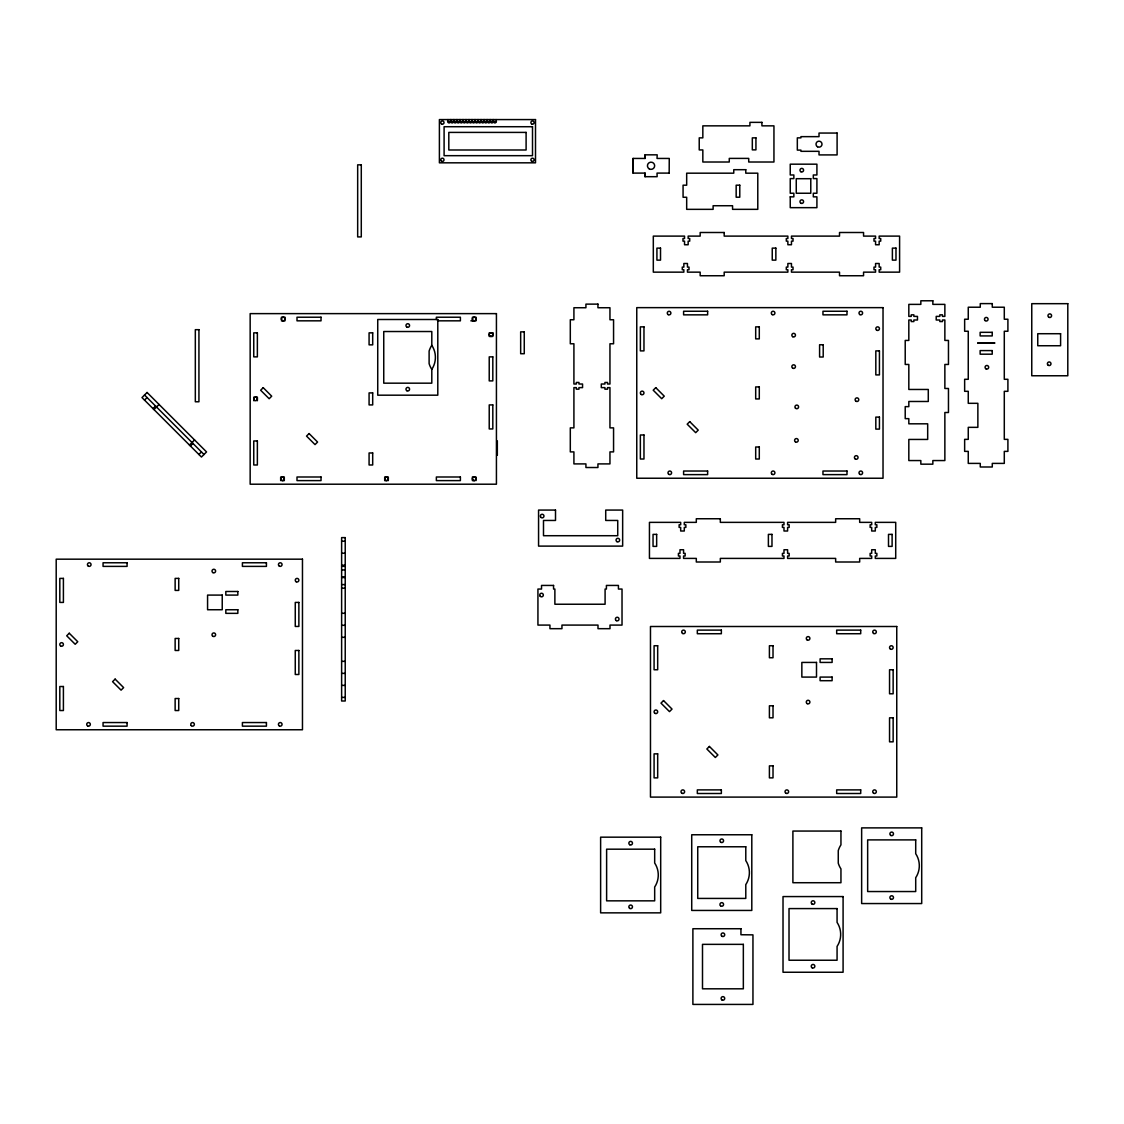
<?xml version="1.0" encoding="UTF-8"?>
<svg xmlns="http://www.w3.org/2000/svg" width="1124" height="1124" viewBox="0 0 1124 1124"><rect width="100%" height="100%" fill="white"/><g stroke="black" fill="none" stroke-linecap="round" stroke-linejoin="round"><path stroke-width="1.5" d="M144.532 400.116L147.075 397.573M153.033 408.616L155.576 406.059M153.96 409.543L159.06 404.457M189.464 445.062L194.564 439.962M190.406 445.989L192.949 443.446M198.906 454.489L201.449 451.932M669.258 173.096L657.034 173.096L657.133 176.693L645.036 176.693L645.12 173.096L633.023 173.096L633.023 158.442L645.12 158.442L645.036 154.831L657.189 154.831L657.034 158.442L669.258 158.442L669.173 173.096M281.393 320.832L284.99 320.832M438.079 320.832L460.39 320.832L460.39 317.221L436.365 317.221L436.365 319.623M470.844 320.832L476 320.832L476 317.221L472.403 317.221L472.403 320.832M254.965 397.109L257.368 397.109L257.368 400.72M281.885 476.998L284.288 476.998L284.288 480.608L281.885 480.608M387.106 476.998L384.703 476.998L384.703 480.608L387.106 480.608M474.806 476.998L472.403 476.998L472.403 480.608L474.806 480.608M341.626 541.22L345.223 541.22M341.626 553.233L345.223 553.233M341.626 565.246L345.223 565.246M341.626 566.327L345.223 566.327M341.626 569.938L345.223 569.938M341.626 577.019L345.223 577.019M341.626 577.525L345.223 577.525M341.626 584.592L345.223 584.592M341.626 588.189L345.223 588.189M341.626 613.297L345.223 613.297M341.626 625.309L345.223 625.309M341.626 637.322L345.223 637.322M341.626 661.348L345.223 661.348M341.626 673.374L345.223 673.374M341.626 685.387L345.223 685.387M341.626 697.4L345.223 697.4M144.532 395.016L203.992 454.489M645.12 154.831L645.12 158.442M645.036 173.096L645.036 176.693M633.121 158.442L633.121 173.096M497.328 440.861L497.328 455.276M495.979 119.58C498.072 124.061 491.722 124.061 493.815 119.58M492.93 119.58C495.024 124.061 488.673 124.061 490.767 119.58M489.881 119.58C491.975 124.061 485.624 124.061 487.718 119.58M486.832 119.58C488.926 124.061 482.575 124.061 484.669 119.58M483.784 119.58C485.877 124.061 479.526 124.061 481.62 119.58M480.721 119.58C482.814 124.061 476.464 124.061 478.571 119.58M477.672 119.58C479.765 124.061 473.415 124.061 475.508 119.58M476 476.998L476 480.608M474.623 119.58C476.717 124.061 470.366 124.061 472.459 119.58M471.574 119.58C473.668 124.061 467.317 124.061 469.411 119.58M468.525 119.58C470.619 124.061 464.268 124.061 466.362 119.58M465.477 119.58C467.57 124.061 461.219 124.061 463.313 119.58M462.414 119.58C464.507 124.061 458.156 124.061 460.25 119.58M459.365 119.58C461.458 124.061 455.108 124.061 457.201 119.58M456.316 119.58C458.409 124.061 452.059 124.061 454.152 119.58M453.267 119.58C455.361 124.061 449.01 124.061 451.103 119.58M450.218 119.58C452.312 124.061 445.961 124.061 448.054 119.58M431.799 345.335L431.799 331.524L383.748 331.524L383.748 383.172L431.799 383.172L431.799 369.36A21.82 21.82 0 0 0 431.799 345.335A21.82 21.82 0 0 0 429.115 351.081L429.115 363.614A21.82 21.82 0 0 0 431.799 369.36M388.314 476.998L388.314 480.608M284.99 319.623L284.99 317.221L281.393 317.221L281.393 319.623M280.677 476.998L280.677 480.608M253.757 397.109L253.757 400.72M790.242 196.84L790.242 207.659L816.909 207.659L816.909 196.84L813.312 196.84L813.312 193.244L816.909 193.244L816.909 178.59L813.312 178.59L813.312 174.979L816.909 174.979L816.909 164.174L790.242 164.174L790.242 174.979L793.853 174.979L793.853 178.59L790.242 178.59L790.242 193.244L793.853 193.244L793.853 196.84L790.242 196.84M448.546 121.94L449.712 122.249L448.617 121.799M451.609 121.94L452.761 122.249L451.609 121.94M454.658 121.94L455.81 122.249L454.714 121.799M457.707 121.94L458.859 122.249L457.763 121.799M460.756 121.94L461.922 122.249L460.812 121.799M463.805 121.94L464.971 122.249L463.875 121.799M466.853 121.94L468.02 122.249L466.853 121.94M469.916 121.94L471.068 122.249L469.973 121.799M472.965 121.94L474.117 122.249L473.021 121.799M476.014 121.94L477.18 122.249L476.014 121.94M479.063 121.94L480.229 122.249L479.119 121.799M482.112 121.94L483.278 122.249L482.182 121.799M485.175 121.94L486.327 122.249L485.231 121.799M488.223 121.94L489.376 122.249L488.28 121.799M491.272 121.94L492.424 122.249L491.272 121.94M494.321 121.94L495.487 122.249L494.377 121.799M147.075 392.473L141.989 397.573L201.449 457.032L206.549 451.932L147.075 392.473M263.213 387.682L260.656 390.239L269.156 398.725L271.699 396.182L263.213 387.682M69.252 633.234L66.709 635.791L75.196 644.277L77.753 641.734L69.252 633.234M309.086 433.555L306.529 436.098L315.029 444.598L317.572 442.055L309.086 433.555M115.126 679.107L112.583 681.664L121.069 690.15L123.626 687.607L115.126 679.107M655.756 387.654L653.213 390.197L661.699 398.697L664.256 396.154L655.756 387.654M689.729 421.626L687.186 424.184L695.686 432.67L698.229 430.127L689.729 421.626M663.525 700.575L660.982 703.118L669.482 711.618L672.026 709.075L663.525 700.575M709.399 746.448L706.856 748.991L715.342 757.492L717.899 754.949L709.399 746.448M535.502 119.58L439.4 119.58L439.4 162.825L535.502 162.825L535.502 119.58M761.931 122.361L749.919 122.361L749.919 125.846L702.837 125.846L702.837 137.859L699.226 137.859L699.226 149.928L702.837 149.928L702.837 162.011L729.265 162.011L729.265 158.4L748.725 158.4L748.725 162.011L773.944 162.011L773.944 125.846L761.931 125.846L761.931 122.361M532.509 126.717L444.092 126.717L444.092 155.674L532.509 155.674L532.509 126.717M526.102 132.407L448.813 132.407L448.813 149.998L526.102 149.998L526.102 132.407M837.099 133.054L819.017 133.054L819.017 136.65L800.934 136.65L800.934 137.859L797.323 137.859L797.323 150.11L800.934 150.11L800.934 151.319L819.017 151.319L819.017 154.915L837.099 154.915L837.099 133.054M755.932 137.859L752.321 137.859L752.321 149.871L755.932 149.871L755.932 137.859M361.282 164.835L357.671 164.835L357.671 236.911L361.282 236.911L361.282 164.835M745.774 169.696L733.761 169.696L733.761 173.18L686.68 173.18L686.68 185.193L683.069 185.193L683.069 197.262L686.68 197.262L686.68 209.345L713.108 209.345L713.108 205.734L732.567 205.734L732.567 209.345L757.787 209.345L757.787 173.18L745.774 173.18L745.774 169.696M810.783 178.702L796.256 178.702L796.256 193.244L810.783 193.244L810.783 178.702M739.775 185.193L736.164 185.193L736.164 197.206L739.775 197.206L739.775 185.193M724.193 232.499L700.168 232.499L700.168 236.11L688.155 236.11L688.155 238.513L689.714 238.513L689.714 241.154L688.155 241.154L688.155 244.751L684.544 244.751L684.544 241.154L682.985 241.154L682.985 238.513L684.544 238.513L684.544 236.11L653.311 236.11L653.311 272.149L683.842 272.149L683.842 269.746L682.282 269.746L682.282 267.105L683.842 267.105L683.842 263.494L687.452 263.494L687.452 267.105L689.012 267.105L689.012 269.746L687.452 269.746L687.452 272.149L700.168 272.149L700.168 275.745L724.193 275.745L724.193 272.149L787.868 272.149L787.868 269.746L786.308 269.746L786.308 267.105L787.868 267.105L787.868 263.494L791.465 263.494L791.465 267.105L793.024 267.105L793.024 269.746L791.465 269.746L791.465 272.149L839.516 272.149L839.516 275.745L863.555 275.745L863.555 272.149L875.568 272.149L875.568 269.746L873.994 269.746L873.994 267.105L875.568 267.105L875.568 263.494L879.165 263.494L879.165 267.105L880.724 267.105L880.724 269.746L879.165 269.746L879.165 272.149L899.593 272.149L899.593 236.11L879.165 236.11L879.165 238.513L880.724 238.513L880.724 241.154L879.165 241.154L879.165 244.751L875.568 244.751L875.568 241.154L873.994 241.154L873.994 238.513L875.568 238.513L875.568 236.11L863.555 236.11L863.555 232.499L839.516 232.499L839.516 236.11L791.465 236.11L791.465 238.513L793.024 238.513L793.024 241.154L791.465 241.154L791.465 244.751L787.868 244.751L787.868 241.154L786.308 241.154L786.308 238.513L787.868 238.513L787.868 236.11L724.193 236.11L724.193 232.499M660.519 248.123L656.922 248.123L656.922 260.136L660.519 260.136L660.519 248.123M775.855 248.123L772.244 248.123L772.244 260.136L775.855 260.136L775.855 248.123M895.983 248.123L892.386 248.123L892.386 260.136L895.983 260.136L895.983 248.123M932.85 300.782L920.837 300.782L920.837 304.379L908.824 304.379L908.824 316.392L911.227 316.392L911.227 314.832L913.868 314.832L913.868 316.392L917.465 316.392L917.465 320.003L913.868 320.003L913.868 321.562L911.227 321.562L911.227 320.003L908.824 320.003L908.824 340.432L905.213 340.432L905.213 364.457L908.824 364.457L908.824 389.466L928.284 389.466L928.284 401.479L908.824 401.479L908.824 406.635L905.213 406.635L905.213 418.648L908.824 418.648L908.824 423.818L927.679 423.818L927.679 439.442L908.824 439.442L908.824 460.559L920.837 460.559L920.837 464.17L932.85 464.17L932.85 460.559L944.863 460.559L944.863 412.508L948.459 412.508L948.459 388.483L944.863 388.483L944.863 364.457L948.459 364.457L948.459 340.432L944.863 340.432L944.863 320.003L942.46 320.003L942.46 321.562L939.819 321.562L939.819 320.003L936.208 320.003L936.208 316.392L939.819 316.392L939.819 314.832L942.46 314.832L942.46 316.392L944.863 316.392L944.863 304.379L932.85 304.379L932.85 300.782M992.281 303.606L980.269 303.606L980.269 307.217L968.256 307.217L968.256 319.23L964.645 319.23L964.645 331.243L968.256 331.243L968.256 379.294L964.645 379.294L964.645 391.307L968.256 391.307L968.256 403.319L977.866 403.319L977.866 427.345L968.256 427.345L968.256 439.358L964.645 439.358L964.645 451.37L968.256 451.37L968.256 463.397L980.269 463.397L980.269 466.994L992.281 466.994L992.281 463.397L1004.294 463.397L1004.294 451.37L1007.905 451.37L1007.905 439.358L1004.294 439.358L1004.294 391.307L1007.905 391.307L1007.905 379.294L1004.294 379.294L1004.294 331.243L1007.905 331.243L1007.905 319.23L1004.294 319.23L1004.294 307.217L992.281 307.217L992.281 303.606M1067.8 303.677L1031.762 303.677L1031.762 375.767L1067.8 375.767L1067.8 303.677M597.94 304.126L585.927 304.126L585.927 307.737L573.914 307.737L573.914 319.75L570.304 319.75L570.304 343.775L573.914 343.775L573.914 384.015L576.317 384.015L576.317 382.455L578.958 382.455L578.958 384.015L582.555 384.015L582.555 387.625L578.958 387.625L578.958 389.185L576.317 389.185L576.317 387.625L573.914 387.625L573.914 427.865L570.304 427.865L570.304 451.89L573.914 451.89L573.914 463.903L585.927 463.903L585.927 467.514L597.94 467.514L597.94 463.903L609.953 463.903L609.953 451.89L613.563 451.89L613.563 427.865L609.953 427.865L609.953 387.625L607.55 387.625L607.55 389.185L604.909 389.185L604.909 387.625L601.298 387.625L601.298 384.015L604.909 384.015L604.909 382.455L607.55 382.455L607.55 384.015L609.953 384.015L609.953 343.775L613.563 343.775L613.563 319.75L609.953 319.75L609.953 307.737L597.94 307.737L597.94 304.126M883.028 307.639L636.76 307.639L636.76 478.234L883.028 478.234L883.028 307.639M707.628 311.25L683.603 311.25L683.603 314.846L707.628 314.846L707.628 311.25M846.99 311.25L822.965 311.25L822.965 314.846L846.99 314.846L846.99 311.25M496.429 313.624L250.16 313.624L250.16 484.205L496.429 484.205L496.429 313.624M321.028 317.221L297.003 317.221L297.003 320.832L321.028 320.832L321.028 317.221M437.798 319.497L377.734 319.497L377.734 395.184L437.798 395.184L437.798 319.497M643.968 326.859L640.357 326.859L640.357 350.885L643.968 350.885L643.968 326.859M759.29 326.859L755.693 326.859L755.693 338.872L759.29 338.872L759.29 326.859M198.934 329.683L195.323 329.683L195.323 401.774L198.934 401.774L198.934 329.683M524.262 331.861L520.665 331.861L520.665 353.723L524.262 353.723L524.262 331.861M992.225 332.325L980.142 332.325L980.142 335.921L992.225 335.921L992.225 332.325M257.368 332.845L253.757 332.845L253.757 356.87L257.368 356.87L257.368 332.845M372.69 332.845L369.079 332.845L369.079 344.857L372.69 344.857L372.69 332.845M492.818 332.845L489.221 332.845L489.221 336.441L492.818 336.441L492.818 332.845M1060.592 333.716L1037.761 333.716L1037.761 345.742L1060.592 345.742L1060.592 333.716M994.684 343.017L977.866 343.017L994.684 343.017M823.204 344.759L819.593 344.759L819.593 357.01L823.204 357.01L823.204 344.759M992.225 350.59L980.142 350.59L980.142 354.186L992.225 354.186L992.225 350.59M879.432 350.885L875.821 350.885L875.821 374.91L879.432 374.91L879.432 350.885M492.818 356.87L489.221 356.87L489.221 380.896L492.818 380.896L492.818 356.87M759.29 386.923L755.693 386.923L755.693 398.936L759.29 398.936L759.29 386.923M372.69 392.908L369.079 392.908L369.079 404.921L372.69 404.921L372.69 392.908M492.818 404.921L489.221 404.921L489.221 428.947L492.818 428.947L492.818 404.921M879.432 417.102L875.821 417.102L875.821 429.115L879.432 429.115L879.432 417.102M643.968 434.988L640.357 434.988L640.357 459.013L643.968 459.013L643.968 434.988M257.368 440.959L253.757 440.959L253.757 464.985L257.368 464.985L257.368 440.959M759.29 447.001L755.693 447.001L755.693 459.013L759.29 459.013L759.29 447.001M372.69 452.972L369.079 452.972L369.079 464.985L372.69 464.985L372.69 452.972M707.628 471.026L683.603 471.026L683.603 474.623L707.628 474.623L707.628 471.026M846.99 471.026L822.965 471.026L822.965 474.623L846.99 474.623L846.99 471.026M321.028 476.998L297.003 476.998L297.003 480.608L321.028 480.608L321.028 476.998M460.39 476.998L436.365 476.998L436.365 480.608L460.39 480.608L460.39 476.998M555.509 510.071L538.565 510.071L538.565 546.109L622.654 546.109L622.654 510.071L605.724 510.071L605.724 520.454L617.736 520.454L617.736 535.712L543.496 535.712L543.496 520.454L555.509 520.454L555.509 510.071M720.329 518.754L696.304 518.754L696.304 522.365L684.291 522.365L684.291 524.768L685.851 524.768L685.851 527.409L684.291 527.409L684.291 531.006L680.68 531.006L680.68 527.409L679.121 527.409L679.121 524.768L680.68 524.768L680.68 522.365L649.447 522.365L649.447 558.403L679.978 558.403L679.978 556.001L678.418 556.001L678.418 553.359L679.978 553.359L679.978 549.748L683.575 549.748L683.575 553.359L685.148 553.359L685.148 556.001L683.575 556.001L683.575 558.403L696.304 558.403L696.304 562L720.329 562L720.329 558.403L783.99 558.403L783.99 556.001L782.43 556.001L782.43 553.359L783.99 553.359L783.99 549.748L787.601 549.748L787.601 553.359L789.16 553.359L789.16 556.001L787.601 556.001L787.601 558.403L835.652 558.403L835.652 562L859.677 562L859.677 558.403L871.69 558.403L871.69 556.001L870.131 556.001L870.131 553.359L871.69 553.359L871.69 549.748L875.301 549.748L875.301 553.359L876.861 553.359L876.861 556.001L875.301 556.001L875.301 558.403L895.716 558.403L895.716 522.365L875.301 522.365L875.301 524.768L876.861 524.768L876.861 527.409L875.301 527.409L875.301 531.006L871.69 531.006L871.69 527.409L870.131 527.409L870.131 524.768L871.69 524.768L871.69 522.365L859.677 522.365L859.677 518.754L835.652 518.754L835.652 522.365L787.601 522.365L787.601 524.768L789.16 524.768L789.16 527.409L787.601 527.409L787.601 531.006L783.99 531.006L783.99 527.409L782.43 527.409L782.43 524.768L783.99 524.768L783.99 522.365L720.329 522.365L720.329 518.754M656.655 534.378L653.044 534.378L653.044 546.39L656.655 546.39L656.655 534.378M771.977 534.378L768.38 534.378L768.38 546.39L771.977 546.39L771.977 534.378M892.119 534.378L888.508 534.378L888.508 546.39L892.119 546.39L892.119 534.378M345.223 537.609L341.626 537.609L341.626 700.997L345.223 700.997L345.223 537.609M302.468 559.176L56.2 559.176L56.2 729.757L302.468 729.757L302.468 559.176M127.082 562.773L103.057 562.773L103.057 566.384L127.082 566.384L127.082 562.773M266.43 562.773L242.405 562.773L242.405 566.384L266.43 566.384L266.43 562.773M63.408 578.396L59.811 578.396L59.811 602.422L63.408 602.422L63.408 578.396M178.73 578.396L175.133 578.396L175.133 590.409L178.73 590.409L178.73 578.396M553.556 585.435L541.529 585.435L541.529 589.046L537.932 589.046L537.932 625.084L549.945 625.084L549.945 628.681L561.958 628.681L561.958 625.084L597.996 625.084L597.996 628.681L610.009 628.681L610.009 625.084L622.022 625.084L622.022 589.046L618.425 589.046L618.425 585.435L606.412 585.435L606.412 589.046L605.091 589.046L605.091 604.234L554.877 604.234L554.877 589.046L553.556 589.046L553.556 585.435M237.838 591.491L225.826 591.491L225.826 595.088L237.838 595.088L237.838 591.491M222.229 595.088L207.575 595.088L207.575 609.742L222.229 609.742L222.229 595.088M298.872 602.422L295.261 602.422L295.261 626.447L298.872 626.447L298.872 602.422M237.838 609.742L225.826 609.742L225.826 613.353L237.838 613.353L237.838 609.742M896.755 626.504L650.473 626.504L650.473 797.099L896.755 797.099L896.755 626.504M721.355 630.114L697.33 630.114L697.33 633.725L721.355 633.725L721.355 630.114M860.703 630.114L836.678 630.114L836.678 633.725L860.703 633.725L860.703 630.114M178.73 638.46L175.133 638.46L175.133 650.473L178.73 650.473L178.73 638.46M657.681 645.738L654.084 645.738L654.084 669.764L657.681 669.764L657.681 645.738M773.017 645.738L769.406 645.738L769.406 657.751L773.017 657.751L773.017 645.738M298.872 650.473L295.261 650.473L295.261 674.498L298.872 674.498L298.872 650.473M832.111 658.833L820.099 658.833L820.099 662.429L832.111 662.429L832.111 658.833M816.502 662.429L801.848 662.429L801.848 677.084L816.502 677.084L816.502 662.429M893.144 669.764L889.548 669.764L889.548 693.789L893.144 693.789L893.144 669.764M832.111 677.084L820.099 677.084L820.099 680.694L832.111 680.694L832.111 677.084M63.408 686.511L59.811 686.511L59.811 710.537L63.408 710.537L63.408 686.511M178.73 698.524L175.133 698.524L175.133 710.537L178.73 710.537L178.73 698.524M773.017 705.802L769.406 705.802L769.406 717.814L773.017 717.814L773.017 705.802M893.144 717.814L889.548 717.814L889.548 741.84L893.144 741.84L893.144 717.814M127.082 722.549L103.057 722.549L103.057 726.16L127.082 726.16L127.082 722.549M266.43 722.549L242.405 722.549L242.405 726.16L266.43 726.16L266.43 722.549M657.681 753.853L654.084 753.853L654.084 777.878L657.681 777.878L657.681 753.853M773.017 765.865L769.406 765.865L769.406 777.878L773.017 777.878L773.017 765.865M721.355 789.891L697.33 789.891L697.33 793.502L721.355 793.502L721.355 789.891M860.703 789.891L836.678 789.891L836.678 793.502L860.703 793.502L860.703 789.891M921.708 827.882L861.644 827.882L861.644 903.556L921.708 903.556L921.708 827.882M840.949 831.058L792.898 831.058L792.898 882.719L840.949 882.719L840.949 868.894A21.82 21.82 0 0 1 838.265 863.162L838.265 850.615A21.82 21.82 0 0 1 840.949 844.869L840.949 831.058M751.801 834.767L691.724 834.767L691.724 910.44L751.801 910.44L751.801 834.767M660.687 837.169L600.623 837.169L600.623 912.857L660.687 912.857L660.687 837.169M915.709 839.895L867.658 839.895L867.658 891.543L915.709 891.543L915.709 877.732A21.82 21.82 0 0 0 915.709 853.706L915.709 839.895M745.788 846.779L697.737 846.779L697.737 898.427L745.788 898.427L745.788 884.616A21.82 21.82 0 0 0 745.788 860.591L745.788 846.779M654.674 849.182L606.623 849.182L606.623 900.844L654.674 900.844L654.674 887.033A21.82 21.82 0 0 0 654.674 863.007L654.674 849.182M843.084 896.573L783.021 896.573L783.021 972.246L843.084 972.246L843.084 896.573M837.071 908.585L789.02 908.585L789.02 960.233L837.071 960.233L837.071 946.422A21.82 21.82 0 0 0 837.071 922.397L837.071 908.585M740.941 928.733L692.89 928.733L692.89 1004.42L752.954 1004.42L752.954 934.859L740.941 934.746L740.941 928.733M743.343 944.357L702.5 944.357L702.5 988.811L743.343 988.811L743.343 944.357M812.146 904.132A1.798 1.798 0 0 0 814.844 902.572A1.798 1.798 0 0 0 812.146 901.012A1.798 1.798 0 0 0 812.146 904.132M812.146 967.806A1.798 1.798 0 0 0 814.844 966.247A1.798 1.798 0 0 0 812.146 964.687A1.798 1.798 0 0 0 812.146 967.806M890.784 835.441A1.798 1.798 0 0 0 893.482 833.882A1.798 1.798 0 0 0 890.784 832.322A1.798 1.798 0 0 0 890.784 835.441M890.784 899.116A1.798 1.798 0 0 0 893.482 897.556A1.798 1.798 0 0 0 890.784 895.997A1.798 1.798 0 0 0 890.784 899.116M629.749 844.742A1.798 1.798 0 0 0 632.461 843.183A1.798 1.798 0 0 0 629.749 841.623A1.798 1.798 0 0 0 629.749 844.742M629.749 908.417A1.798 1.798 0 0 0 632.461 906.857A1.798 1.798 0 0 0 629.749 905.284A1.798 1.798 0 0 0 629.749 908.417M60.71 646.033A1.798 1.798 0 0 0 63.408 644.459A1.798 1.798 0 0 0 60.71 642.9A1.798 1.798 0 0 0 60.71 646.033M88.332 566.131A1.798 1.798 0 0 0 91.044 564.571A1.798 1.798 0 0 0 88.332 563.012A1.798 1.798 0 0 0 88.332 566.131M279.342 566.131A1.798 1.798 0 0 0 282.054 564.571A1.798 1.798 0 0 0 279.342 563.012A1.798 1.798 0 0 0 279.342 566.131M296.174 581.754A1.798 1.798 0 0 0 298.872 580.195A1.798 1.798 0 0 0 296.174 578.635A1.798 1.798 0 0 0 296.174 581.754M279.342 725.921A1.798 1.798 0 0 0 282.054 724.362A1.798 1.798 0 0 0 279.342 722.788A1.798 1.798 0 0 0 279.342 725.921M191.277 725.626A1.798 1.798 0 0 0 194.297 724.825A1.798 1.798 0 0 0 192.092 722.62A1.798 1.798 0 0 0 191.277 725.626M87.63 725.921A1.798 1.798 0 0 0 90.327 724.362A1.798 1.798 0 0 0 87.63 722.788A1.798 1.798 0 0 0 87.63 725.921M212.914 572.622A1.798 1.798 0 0 0 215.611 571.062A1.798 1.798 0 0 0 212.914 569.503A1.798 1.798 0 0 0 212.914 572.622M212.548 636.015A1.798 1.798 0 0 0 215.555 635.201A1.798 1.798 0 0 0 213.349 632.995A1.798 1.798 0 0 0 212.548 636.015M441.591 123.977A1.616 1.616 0 0 0 444.022 122.572A1.616 1.616 0 0 0 441.591 121.181A1.616 1.616 0 0 0 441.591 123.977M441.591 161.224A1.616 1.616 0 0 0 444.022 159.819A1.616 1.616 0 0 0 441.591 158.414A1.616 1.616 0 0 0 441.591 161.224M531.694 123.977A1.616 1.616 0 0 0 534.125 122.572A1.616 1.616 0 0 0 531.694 121.181A1.616 1.616 0 0 0 531.694 123.977M531.694 161.224A1.616 1.616 0 0 0 534.125 159.819A1.616 1.616 0 0 0 531.694 158.414A1.616 1.616 0 0 0 531.694 161.224M406.874 327.07A1.798 1.798 0 0 0 409.572 325.51A1.798 1.798 0 0 0 406.874 323.951A1.798 1.798 0 0 0 406.874 327.07M406.874 390.745A1.798 1.798 0 0 0 409.572 389.185A1.798 1.798 0 0 0 406.874 387.625A1.798 1.798 0 0 0 406.874 390.745M800.878 171.733A1.798 1.798 0 0 0 803.576 170.174A1.798 1.798 0 0 0 800.878 168.614A1.798 1.798 0 0 0 800.878 171.733M800.878 203.205A1.798 1.798 0 0 0 803.576 201.646A1.798 1.798 0 0 0 800.878 200.086A1.798 1.798 0 0 0 800.878 203.205M649.25 168.881A3.611 3.597 0 0 0 654.66 165.762A3.611 3.597 0 0 0 649.25 162.643A3.611 3.597 0 0 0 649.25 168.881M817.513 146.766A3.007 3.007 0 0 0 822.009 144.167A3.007 3.007 0 0 0 817.513 141.568A3.007 3.007 0 0 0 817.513 146.766M985.003 320.509A1.798 1.798 0 0 0 988.01 319.694A1.798 1.798 0 0 0 985.804 317.488A1.798 1.798 0 0 0 985.003 320.509M985.973 368.841A1.798 1.798 0 0 0 988.684 367.281A1.798 1.798 0 0 0 985.973 365.722A1.798 1.798 0 0 0 985.973 368.841M1048.285 365.314A1.798 1.798 0 0 0 1050.982 363.754A1.798 1.798 0 0 0 1048.285 362.195A1.798 1.798 0 0 0 1048.285 365.314M1048.875 317.263A1.798 1.798 0 0 0 1051.586 315.689A1.798 1.798 0 0 0 1048.875 314.13A1.798 1.798 0 0 0 1048.875 317.263M616.95 541.656A1.798 1.798 0 0 0 619.661 540.096A1.798 1.798 0 0 0 616.95 538.537A1.798 1.798 0 0 0 616.95 541.656M540.897 517.349A1.798 1.798 0 0 0 543.904 516.534A1.798 1.798 0 0 0 541.698 514.328A1.798 1.798 0 0 0 540.897 517.349M540.265 596.324A1.798 1.798 0 0 0 543.271 595.509A1.798 1.798 0 0 0 541.066 593.303A1.798 1.798 0 0 0 540.265 596.324M616.317 620.631A1.798 1.798 0 0 0 619.029 619.071A1.798 1.798 0 0 0 616.317 617.512A1.798 1.798 0 0 0 616.317 620.631M722.015 936.306A1.798 1.798 0 0 0 724.713 934.746A1.798 1.798 0 0 0 722.015 933.187A1.798 1.798 0 0 0 722.015 936.306M722.015 999.981A1.798 1.798 0 0 0 724.713 998.421A1.798 1.798 0 0 0 722.015 996.862A1.798 1.798 0 0 0 722.015 999.981M720.863 842.326A1.798 1.798 0 0 0 723.561 840.766A1.798 1.798 0 0 0 720.863 839.207A1.798 1.798 0 0 0 720.863 842.326M720.484 905.719A1.798 1.798 0 0 0 723.505 904.904A1.798 1.798 0 0 0 721.299 902.698A1.798 1.798 0 0 0 720.484 905.719M654.983 713.361A1.798 1.798 0 0 0 657.681 711.801A1.798 1.798 0 0 0 654.983 710.242A1.798 1.798 0 0 0 654.983 713.361M682.605 633.472A1.798 1.798 0 0 0 685.317 631.913A1.798 1.798 0 0 0 682.605 630.353A1.798 1.798 0 0 0 682.605 633.472M873.629 633.472A1.798 1.798 0 0 0 876.327 631.913A1.798 1.798 0 0 0 873.629 630.353A1.798 1.798 0 0 0 873.629 633.472M890.447 649.096A1.798 1.798 0 0 0 893.144 647.536A1.798 1.798 0 0 0 890.447 645.977A1.798 1.798 0 0 0 890.447 649.096M873.629 793.249A1.798 1.798 0 0 0 876.327 791.689A1.798 1.798 0 0 0 873.629 790.13A1.798 1.798 0 0 0 873.629 793.249M785.929 793.249A1.798 1.798 0 0 0 788.626 791.689A1.798 1.798 0 0 0 785.929 790.13A1.798 1.798 0 0 0 785.929 793.249M681.903 793.249A1.798 1.798 0 0 0 684.614 791.689A1.798 1.798 0 0 0 681.903 790.13A1.798 1.798 0 0 0 681.903 793.249M807.187 639.963A1.798 1.798 0 0 0 809.898 638.404A1.798 1.798 0 0 0 807.187 636.844A1.798 1.798 0 0 0 807.187 639.963M807.187 703.638A1.798 1.798 0 0 0 809.898 702.078A1.798 1.798 0 0 0 807.187 700.519A1.798 1.798 0 0 0 807.187 703.638M855.673 400.973A1.812 1.812 0 0 0 858.708 400.158A1.812 1.812 0 0 0 856.488 397.924A1.812 1.812 0 0 0 855.673 400.973M795.483 408.181A1.812 1.812 0 0 0 798.532 407.366A1.812 1.812 0 0 0 796.298 405.146A1.812 1.812 0 0 0 795.483 408.181M795.497 441.929A1.812 1.812 0 0 0 798.223 440.383A1.812 1.812 0 0 0 795.511 438.796A1.812 1.812 0 0 0 795.497 441.929M855.336 459.042A1.812 1.812 0 0 0 858.048 457.468A1.812 1.812 0 0 0 855.336 455.894A1.812 1.812 0 0 0 855.336 459.042M668.892 474.384A1.798 1.798 0 0 0 671.59 472.825A1.798 1.798 0 0 0 668.892 471.265A1.798 1.798 0 0 0 668.892 474.384M641.256 394.496A1.798 1.798 0 0 0 643.968 392.936A1.798 1.798 0 0 0 641.256 391.377A1.798 1.798 0 0 0 641.256 394.496M668.19 314.636A1.798 1.798 0 0 0 670.888 313.076A1.798 1.798 0 0 0 668.19 311.517A1.798 1.798 0 0 0 668.19 314.636M772.202 314.608A1.798 1.798 0 0 0 774.914 313.048A1.798 1.798 0 0 0 772.202 311.488A1.798 1.798 0 0 0 772.202 314.608M876.72 330.217A1.798 1.798 0 0 0 879.432 328.658A1.798 1.798 0 0 0 876.72 327.098A1.798 1.798 0 0 0 876.72 330.217M859.902 474.384A1.798 1.798 0 0 0 862.6 472.825A1.798 1.798 0 0 0 859.902 471.265A1.798 1.798 0 0 0 859.902 474.384M772.202 474.384A1.798 1.798 0 0 0 774.914 472.825A1.798 1.798 0 0 0 772.202 471.265A1.798 1.798 0 0 0 772.202 474.384M792.743 336.708A1.798 1.798 0 0 0 795.455 335.149A1.798 1.798 0 0 0 792.743 333.589A1.798 1.798 0 0 0 792.743 336.708M792.743 368.18A1.798 1.798 0 0 0 795.455 366.621A1.798 1.798 0 0 0 792.743 365.061A1.798 1.798 0 0 0 792.743 368.18M859.902 314.608A1.798 1.798 0 0 0 862.6 313.048A1.798 1.798 0 0 0 859.902 311.488A1.798 1.798 0 0 0 859.902 314.608M254.656 400.467A1.798 1.798 0 0 0 257.368 398.908A1.798 1.798 0 0 0 254.656 397.348A1.798 1.798 0 0 0 254.656 400.467M282.293 320.579A1.798 1.798 0 0 0 284.99 319.019A1.798 1.798 0 0 0 282.293 317.46A1.798 1.798 0 0 0 282.293 320.579M473.302 320.579A1.798 1.798 0 0 0 476 319.019A1.798 1.798 0 0 0 473.302 317.46A1.798 1.798 0 0 0 473.302 320.579M490.12 336.202A1.798 1.798 0 0 0 492.818 334.643A1.798 1.798 0 0 0 490.12 333.083A1.798 1.798 0 0 0 490.12 336.202M473.302 480.355A1.798 1.798 0 0 0 476 478.796A1.798 1.798 0 0 0 473.302 477.236A1.798 1.798 0 0 0 473.302 480.355M385.602 480.355A1.798 1.798 0 0 0 388.314 478.796A1.798 1.798 0 0 0 385.602 477.236A1.798 1.798 0 0 0 385.602 480.355M281.59 480.355A1.798 1.798 0 0 0 284.288 478.796A1.798 1.798 0 0 0 281.59 477.236A1.798 1.798 0 0 0 281.59 480.355"/></g></svg>
